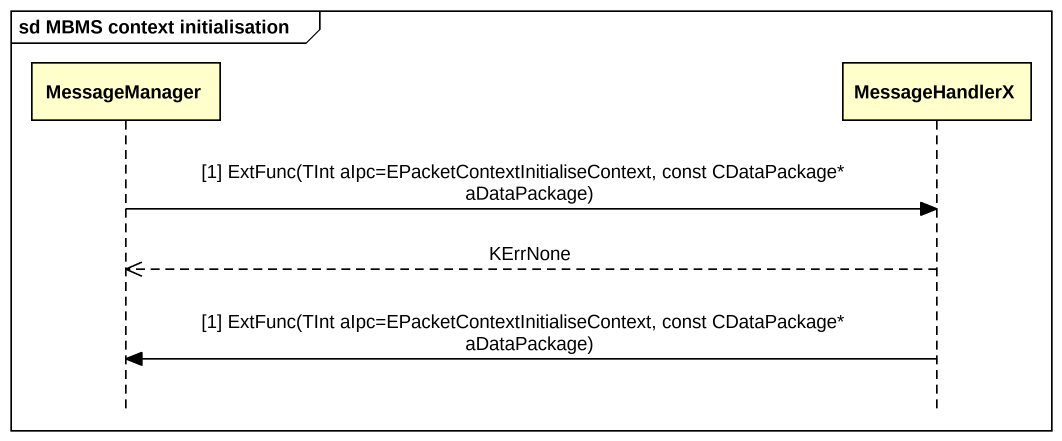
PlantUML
@startuml
mainframe sd MBMS context initialisation
hide footbox
participant MessageManager
participant MessageHandlerX

MessageManager -> MessageHandlerX : [1] ExtFunc(TInt aIpc=EPacketContextInitialiseContext, const CDataPackage* aDataPackage)
MessageHandlerX -->> MessageManager : KErrNone
MessageHandlerX -> MessageManager : [1] ExtFunc(TInt aIpc=EPacketContextInitialiseContext, const CDataPackage* aDataPackage)
@enduml
